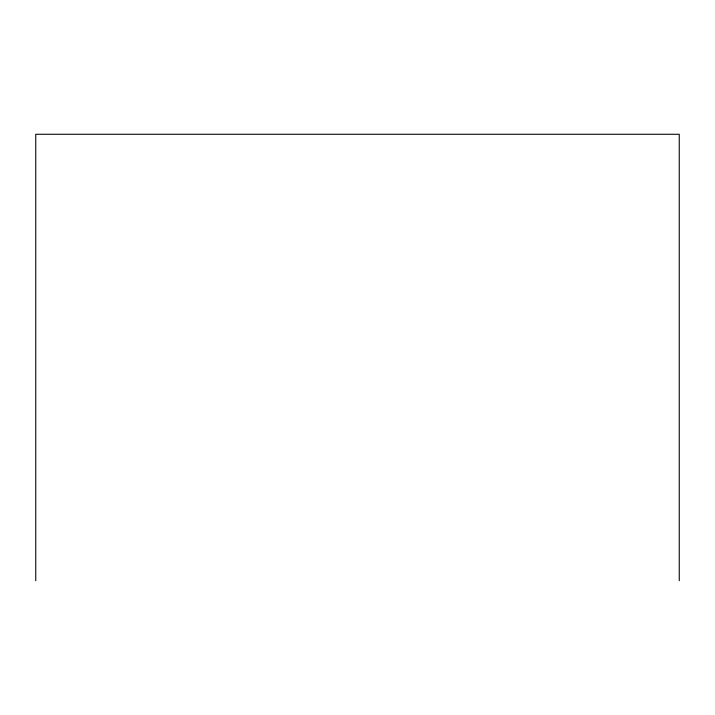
<?xml version="1.0" encoding="UTF-8"?>
<svg xmlns="http://www.w3.org/2000/svg" width="715" height="715" viewBox="0 0 715 715"><rect width="100%" height="100%" fill="white"/><g stroke="black" fill="none" stroke-linecap="round" stroke-linejoin="round"><path stroke-width="1.07" d="M679.25 580.732L679.25 134.268L35.75 134.268L35.75 580.732"/></g></svg>
